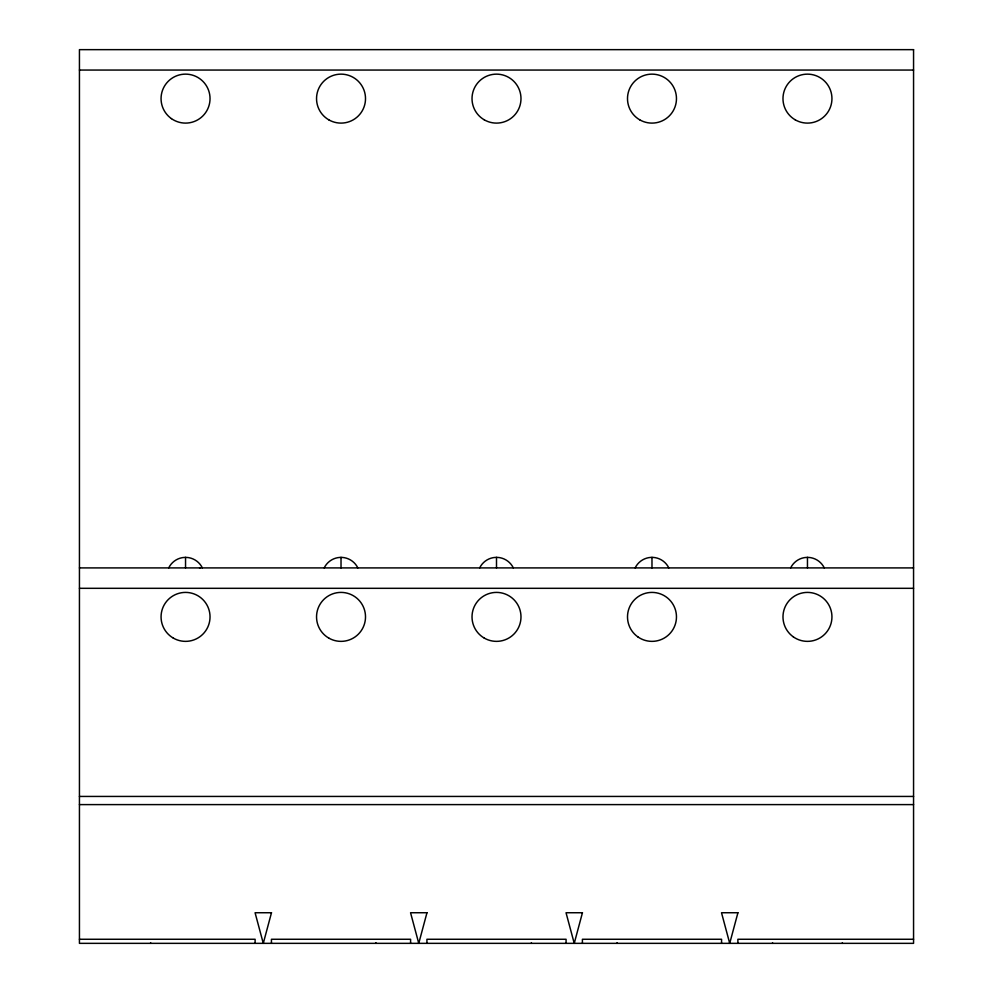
<?xml version="1.0" encoding="UTF-8"?>
<svg xmlns="http://www.w3.org/2000/svg" width="993" height="993" viewBox="0 0 993 993"><rect width="100%" height="100%" fill="white"/><g stroke="black" fill="none" stroke-linecap="round" stroke-linejoin="round"><path stroke-width="1.49" d="M375.875 943.35L375.937 942.717M531.354 943.35L531.416 942.717M842.312 943.35L842.374 942.717M79.44 70.056L913.56 70.056M79.44 567.909L913.56 567.909M199.556 567.909L200.263 567.909M79.44 588.315L913.56 588.315M79.44 796.436L913.56 796.436M79.44 804.603L913.56 804.603M79.44 939.266L255.114 939.266L255.114 943.35M913.56 939.266L737.886 939.266L737.886 943.35M772.542 942.717L772.604 943.35M617.063 942.717L617.125 943.35M150.626 942.717L150.688 943.35M807.458 557.371L807.458 567.909M721.563 943.35L721.563 939.266L582.407 939.266L582.407 943.35M651.979 557.371L651.979 567.909M566.072 943.35L566.072 939.266L426.928 939.266L426.928 943.35M496.5 557.371L496.5 567.909M410.593 943.35L410.593 939.266L271.437 939.266L271.437 943.35M341.021 557.371L341.021 567.909M185.542 557.371L185.542 567.909M168.711 567.909A18.706 18.706 0 0 1 202.361 567.909M324.19 567.909A18.706 18.706 0 0 1 357.84 567.909M479.669 567.909A18.706 18.706 0 0 1 513.331 567.909M635.148 567.909A18.706 18.706 0 0 1 668.81 567.909M790.639 567.909A18.706 18.706 0 0 1 824.289 567.909M271.486 912.741L263.282 943.35L255.077 912.741L271.486 912.741M426.965 912.741L418.761 943.35L410.556 912.741L426.965 912.741M582.444 912.741L574.239 943.35L566.035 912.741L582.444 912.741M737.923 912.741L729.718 943.35L721.514 912.741L737.923 912.741M913.56 49.65L79.44 49.65L79.44 943.35L913.56 943.35L913.56 49.65M171.441 118.639A24.49 24.49 0 0 0 209.933 100.814A24.49 24.49 0 0 0 175.252 76.399A24.49 24.49 0 0 0 171.441 118.639M173.303 638.089A24.49 24.49 0 0 0 210.032 616.889A24.49 24.49 0 0 0 173.303 595.676A24.49 24.49 0 0 0 173.303 638.089M328.782 638.089A24.49 24.49 0 0 0 365.511 616.889A24.49 24.49 0 0 0 328.782 595.676A24.49 24.49 0 0 0 328.782 638.089M328.782 119.83A24.49 24.49 0 0 0 365.511 98.617A24.49 24.49 0 0 0 328.782 77.417A24.49 24.49 0 0 0 328.782 119.83M484.261 638.089A24.49 24.49 0 0 0 520.99 616.889A24.49 24.49 0 0 0 484.261 595.676A24.49 24.49 0 0 0 484.261 638.089M484.261 119.83A24.49 24.49 0 0 0 520.99 98.617A24.49 24.49 0 0 0 484.261 77.417A24.49 24.49 0 0 0 484.261 119.83M637.878 636.898A24.49 24.49 0 0 0 676.37 619.086A24.49 24.49 0 0 0 641.689 594.67A24.49 24.49 0 0 0 637.878 636.898M795.219 119.83A24.49 24.49 0 0 0 831.948 98.617A24.49 24.49 0 0 0 795.219 77.417A24.49 24.49 0 0 0 795.219 119.83M639.74 119.83A24.49 24.49 0 0 0 676.469 98.617A24.49 24.49 0 0 0 639.74 77.417A24.49 24.49 0 0 0 639.74 119.83M793.357 636.898A24.49 24.49 0 0 0 831.849 619.086A24.49 24.49 0 0 0 797.168 594.67A24.49 24.49 0 0 0 793.357 636.898"/></g></svg>
